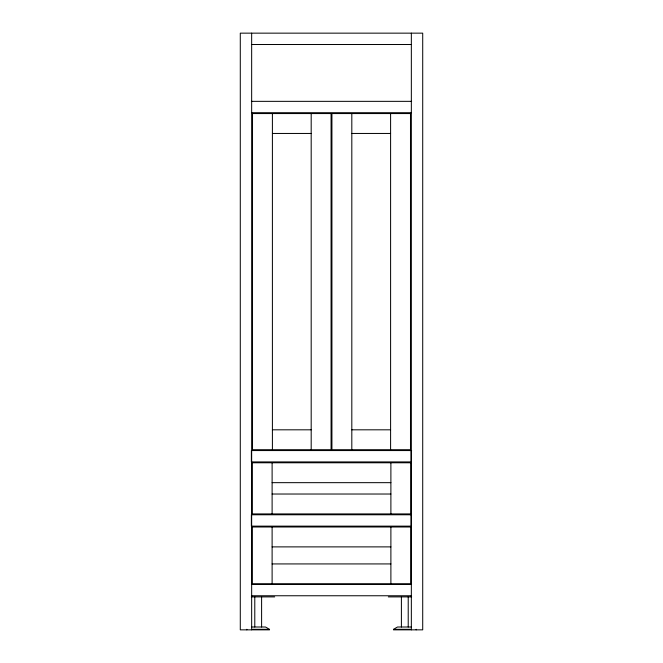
<?xml version="1.0" encoding="UTF-8"?>
<svg xmlns="http://www.w3.org/2000/svg" width="663" height="663" viewBox="0 0 663 663"><rect width="100%" height="100%" fill="white"/><g stroke="black" fill="none" stroke-linecap="round" stroke-linejoin="round"><path stroke-width="0.99" d="M251.658 44.512L411.342 44.512M251.368 101.348L411.632 101.348M251.658 112.71L411.342 112.71M272.402 133.454L311.187 133.454M351.813 133.454L390.598 133.454M272.402 429.815L311.187 429.815M351.813 429.815L390.598 429.815M411.632 450.558L251.368 450.558L251.368 461.92L411.06 461.92L411.06 450.558M272.112 482.664L390.888 482.664M272.112 494.026L390.888 494.026M272.112 546.884L390.888 546.884M272.112 563.931L390.888 563.931M251.658 584.385L411.342 584.385M251.658 595.755L411.342 595.755M251.335 596.891L274.673 596.891M388.327 596.891L411.665 596.891M251.89 627.007L265.465 627.007L269.559 629.303L252.512 629.303M411.11 627.007L397.535 627.007L393.441 629.303L410.488 629.303M269.559 629.85L240.288 629.85L240.288 33.15L422.712 33.15L422.712 629.85L393.441 629.85M416.173 629.303L416.173 629.85M411.342 33.15L411.342 629.85M408.217 596.891L408.217 627.007M401.397 596.891L401.397 627.007M390.888 462.774L390.888 513.916M390.888 526.994L390.888 583.821M390.598 113.564L390.598 449.705M351.813 113.564L351.813 449.705M311.187 113.564L311.187 449.705M272.402 113.564L272.402 449.705M272.112 462.774L272.112 513.916M272.112 526.994L272.112 583.821M261.603 596.891L261.603 627.007M254.783 596.891L254.783 627.007M251.658 33.15L251.658 629.85M246.827 629.303L246.827 629.85M331.077 113.564L252.512 113.564L252.512 449.705L331.077 449.705L331.077 113.564M410.488 113.564L331.923 113.564L331.923 449.705L410.488 449.705L410.488 113.564M410.778 462.774L252.222 462.774L252.222 513.916L410.778 513.916L410.778 462.774M411.06 514.77L251.368 514.77L251.368 526.14L411.06 526.14L411.06 514.77M410.778 526.994L252.222 526.994L252.222 583.821L410.778 583.821L410.778 526.994"/></g></svg>
